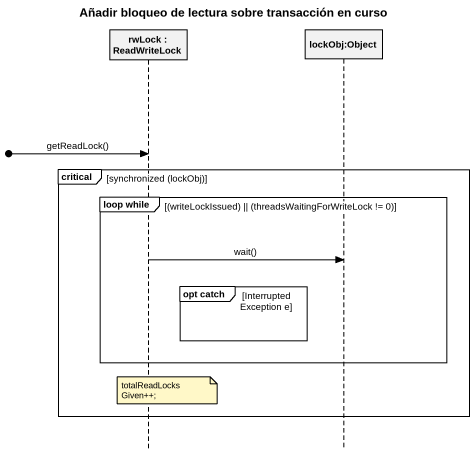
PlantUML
@startuml
title Añadir bloqueo de lectura sobre transacción en curso
hide footbox
participant "rwLock : ReadWriteLock" as rwLock
participant "lockObj:Object" as lockObj_Object

[o-> rwLock : getReadLock()
critical synchronized (lockObj)
  group loop while [(writeLockIssued) || (threadsWaitingForWriteLock != 0)]
    rwLock -> lockObj_Object : wait()
    group opt catch [InterruptedException e]
    end
  end
  note over rwLock : totalReadLocksGiven++;
end
@enduml
